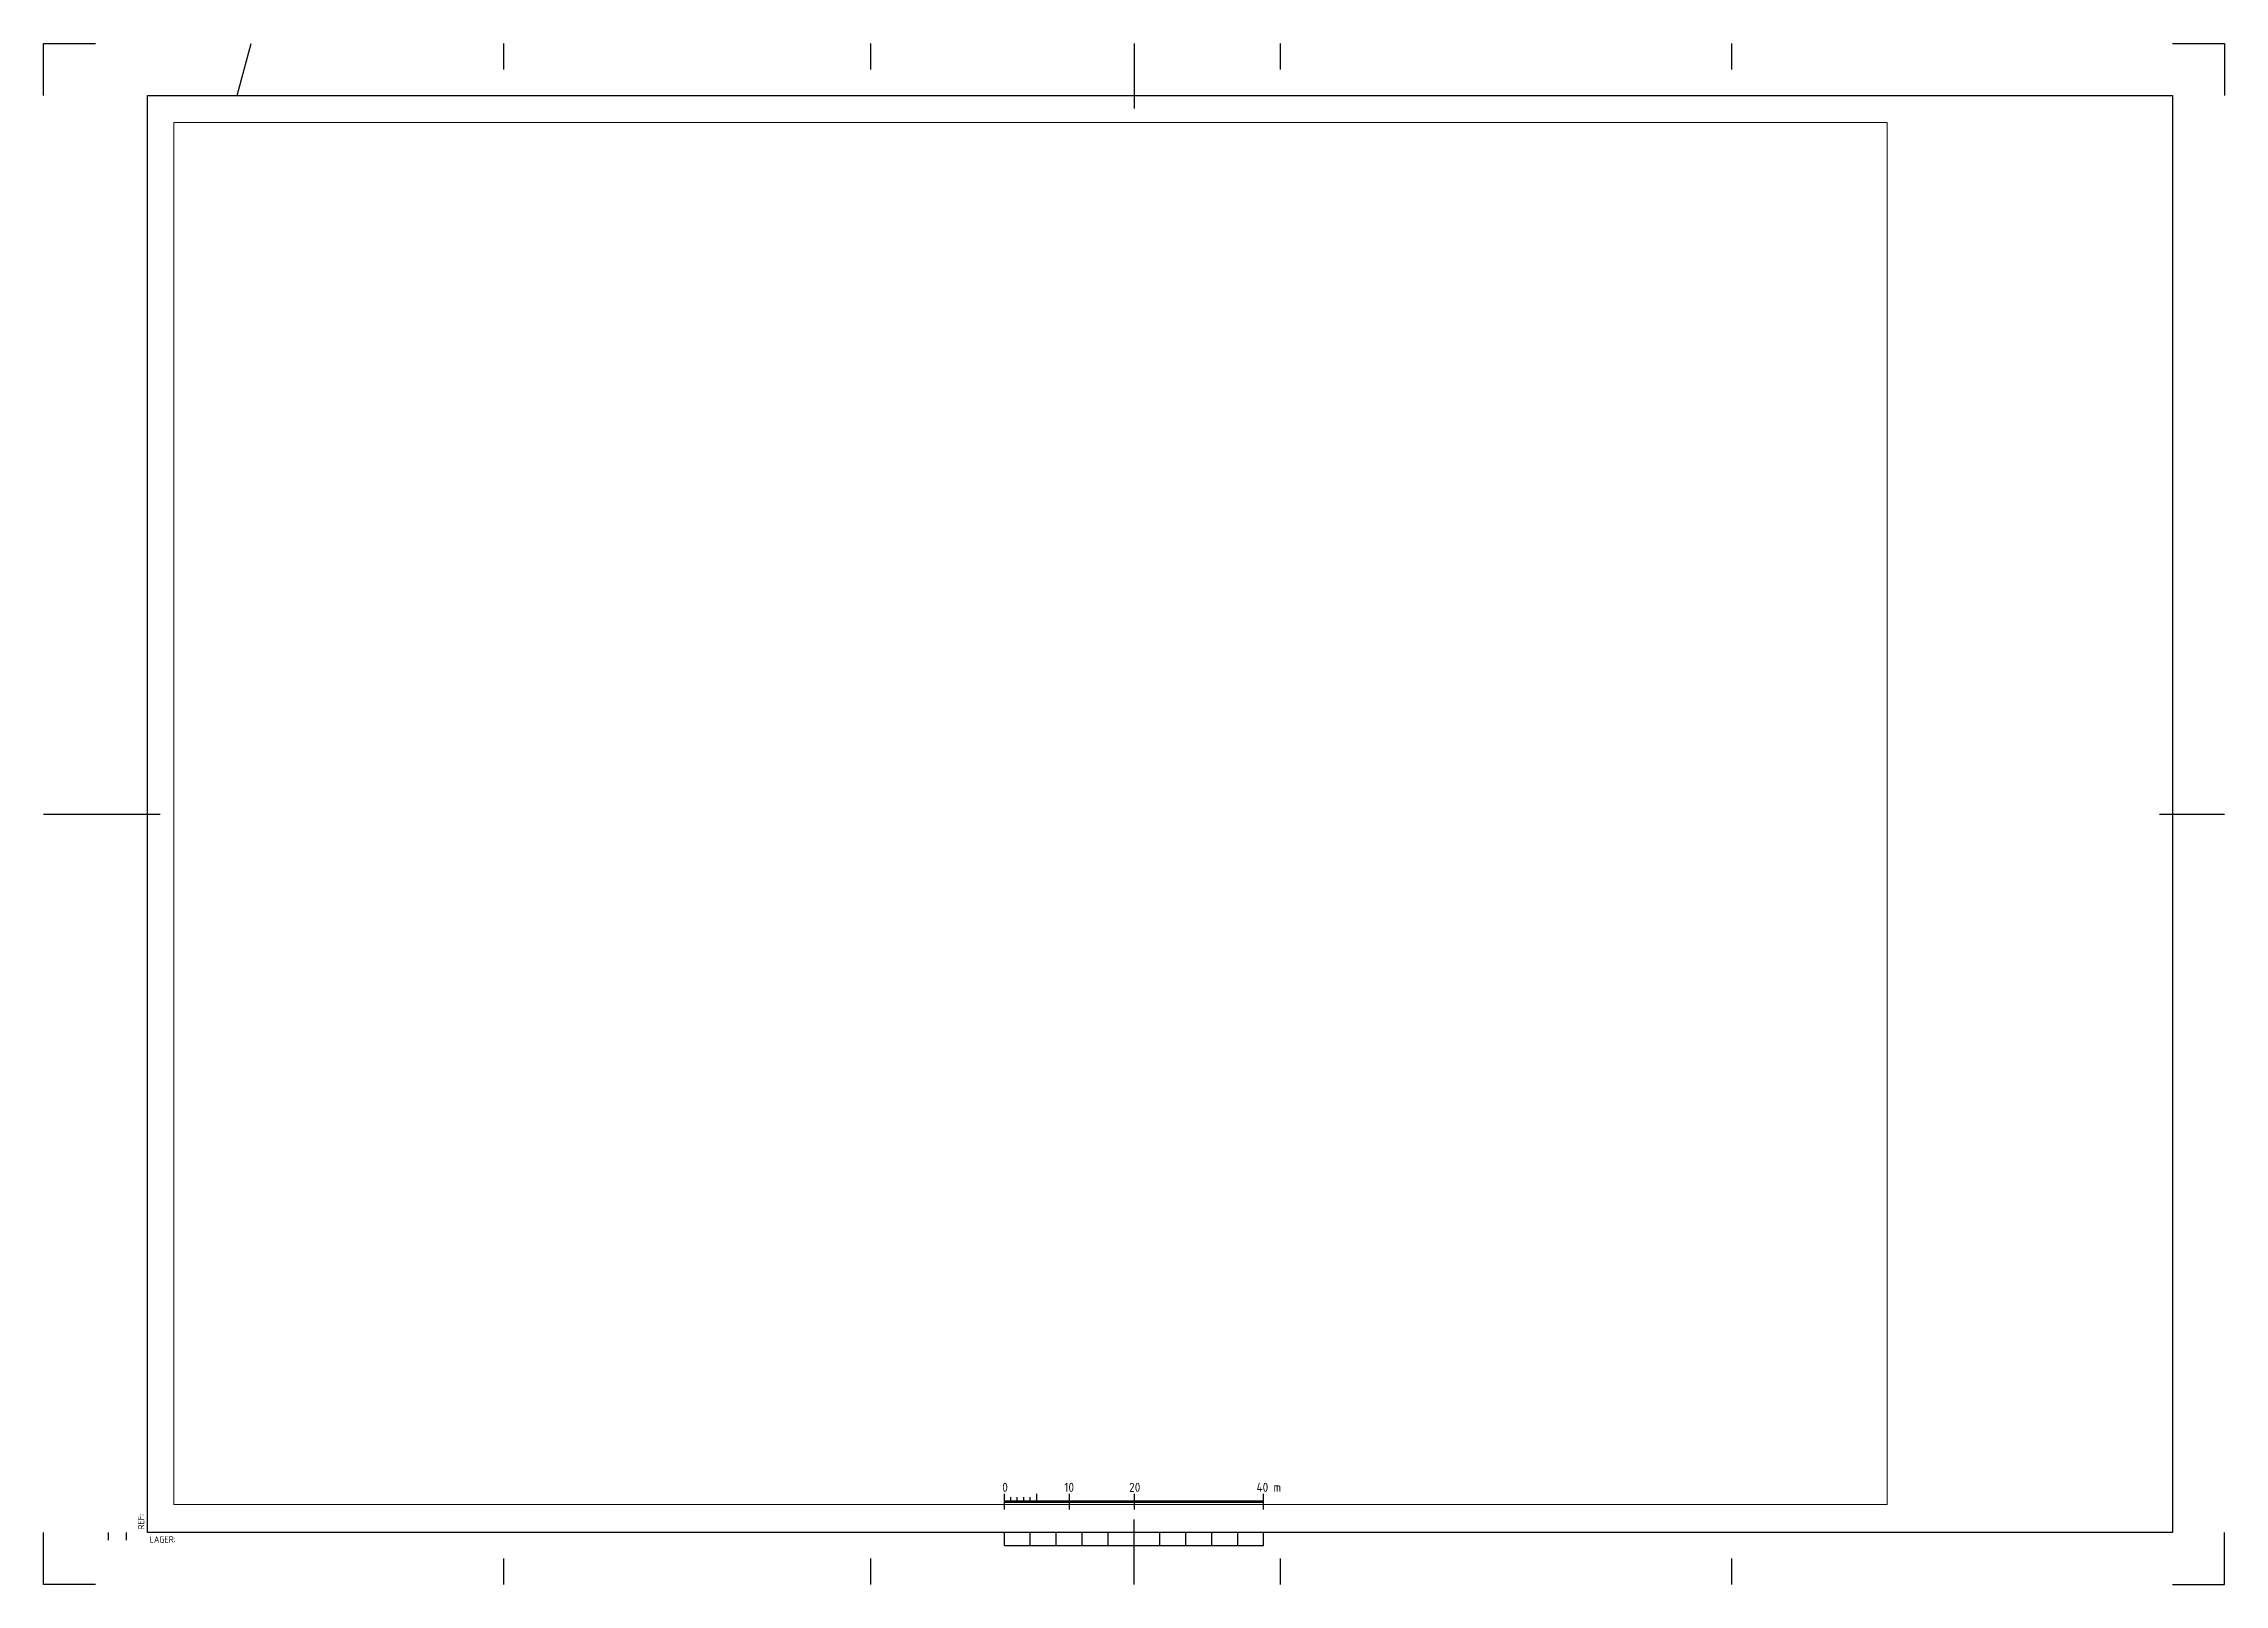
# Paper-space layout 'A1 400-del' of a CAD drawing. Header units: millimetres. Extents: x 0 to 841, y 0 to 594.
import ezdxf

# ---------------------------------------------------------------- set-up
doc = ezdxf.new("R2010")
doc.units = ezdxf.units.MM
doc.header["$LTSCALE"] = 50
doc.layers.add('A-------F1-B', color=1, linetype='Continuous')
doc.layers.add('A-------O4-B', color=1, linetype='Continuous')
doc.layers.add('Viewports', color=1, linetype='Continuous', lineweight=25, plot=False)
doc.styles.add('ISO', font='isocp.shx')

# ---------------------------------------------------------------- blocks, each defined once
blk = doc.blocks.new('A1_BH90')
at = {"color": 1}
for p, q in [((0, 574), (0, 594)), ((0, 594), (20, 594)), ((821, 594), (841, 594)), ((841, 594), (841, 574)), ((0, 0), (0, 20)), ((25, 17), (25, 20)), ((32, 17), (32, 20)), ((841, 0), (841, 20)), ((20, 0), (0, 0)), ((821, 0), (841, 0))]:
    blk.add_line(p, q, dxfattribs=at)
at = {"color": 3}
for p, q in [((74.61, 574), (80, 594)), ((177.5, 584), (177.5, 594)), ((319, 584), (319, 594)), ((420.5, 594), (420.5, 569)), ((477, 584), (477, 594)), ((651, 584), (651, 594)), ((0, 297), (45, 297)), ((816, 297), (841, 297)), ((370.5, 15), (370.5, 20)), ((380.5, 15), (380.5, 20)), ((390.5, 15), (390.5, 20)), ((400.5, 15), (400.5, 20)), ((410.5, 15), (410.5, 20)), ((420.5, 0), (420.5, 25)), ((430.5, 15), (430.5, 20)), ((440.5, 15), (440.5, 20)), ((450.5, 15), (450.5, 20)), ((460.5, 15), (460.5, 20)), ((470.5, 15), (470.5, 20)), ((177.5, 0), (177.5, 10)), ((319, 0), (319, 10)), ((370.5, 15), (470.5, 15)), ((477, 0), (477, 10)), ((651, 0), (651, 10))]:
    blk.add_line(p, q, dxfattribs=at)
at = {"color": 7}
for p, q in [((40, 574), (821, 574)), ((40, 20), (40, 574)), ((821, 574), (821, 20)), ((821, 20), (40, 20))]:
    blk.add_line(p, q, dxfattribs=at)
at = {"color": 1, "style": 'ISO', "flags": 8}
blk.add_attdef('XREF', (38.85, 21.17), '', height=2.5, rotation=90, dxfattribs=at)
blk.add_attdef('LAGER', (40.88, 16.06), '', height=2.5, dxfattribs=at)
blk = doc.blocks.new('Sve_skalstock 400')
at = {"color": 3}
for p, q in [((370.5, 28.89), (370.5, 34.89)), ((395.5, 34.89), (395.5, 28.89)), ((420.5, 34.89), (420.5, 28.89)), ((470.5, 28.89), (470.5, 34.89))]:
    blk.add_line(p, q, dxfattribs=at)
at = {"color": 1}
blk.add_line((383, 31.89), (383, 34.89), dxfattribs=at)
at = {"color": 4}
for p, q in [((373, 31.89), (373, 33.59)), ((375.5, 31.89), (375.5, 33.59)), ((378, 31.89), (378, 33.59)), ((380.5, 31.89), (380.5, 33.59))]:
    blk.add_line(p, q, dxfattribs=at)
at = {"color": 1, "const_width": 1}
blk.add_lwpolyline([(470.5, 31.89), (370.5, 31.89)], dxfattribs=at)
at = {"color": 3, "style": 'ISO'}
for s, p in [('0', (369.69, 35.67)), ('10', (393.64, 35.67)), ('20', (418.64, 35.67)), ('40 m', (467.75, 35.67))]:
    blk.add_text(s, height=3.5, rotation=360, dxfattribs=at).set_placement(p)

psp = doc.layouts.new('A1 400-del')

# ---------------------------------------------------------------- block references
at = {"layer": 'A-------F1-B'}
ref = psp.add_blockref('A1_BH90', (0, 0), dxfattribs=at)
ref.add_attrib('LAGER', 'LAGER:', (40.88, 16.06), dxfattribs={"layer": '0', "color": 1, "height": 2.5, "style": 'ISO'})
ref.add_attrib('XREF', 'REF:', (38.85, 21.17), dxfattribs={"layer": '0', "color": 1, "height": 2.5, "rotation": 90, "style": 'ISO'})
at = {"layer": 'A-------O4-B'}
psp.add_blockref('Sve_skalstock 400', (0, 0), dxfattribs=at)

# ---------------------------------------------------------------- viewports
at = {"layer": 'Viewports'}
psp.add_viewport(center=(380.6, 297.19), size=(660.8, 532.7669), view_center_point=(26448.16, 20700), view_height=213106.7796, dxfattribs=at)

doc.saveas('drawing.dxf')
